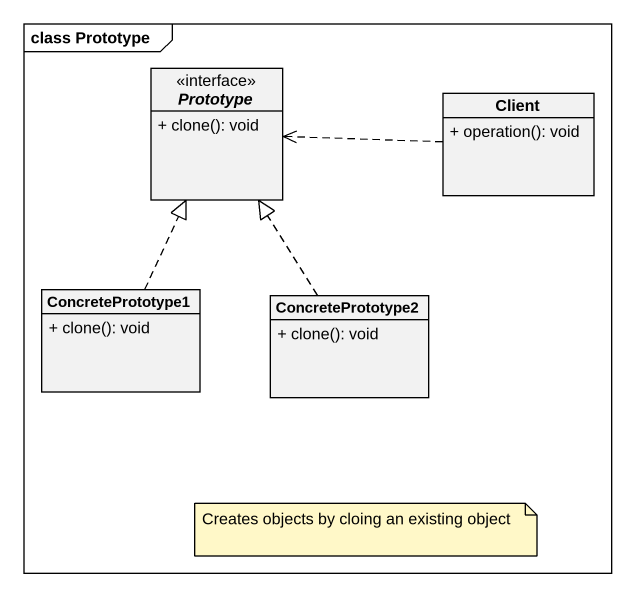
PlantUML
@startuml
mainframe class Prototype
hide circle
hide empty members
skinparam classAttributeIconSize 0
interface Prototype <<interface>> {
  + clone(): void
}
class Client {
  + operation(): void
}
class ConcretePrototype1 {
  + clone(): void
}
class ConcretePrototype2 {
  + clone(): void
}
Client .left.> Prototype
ConcretePrototype1 .up.|> Prototype
ConcretePrototype2 .up.|> Prototype
note as N1
  Creates objects by cloing an existing object
end note
@enduml
